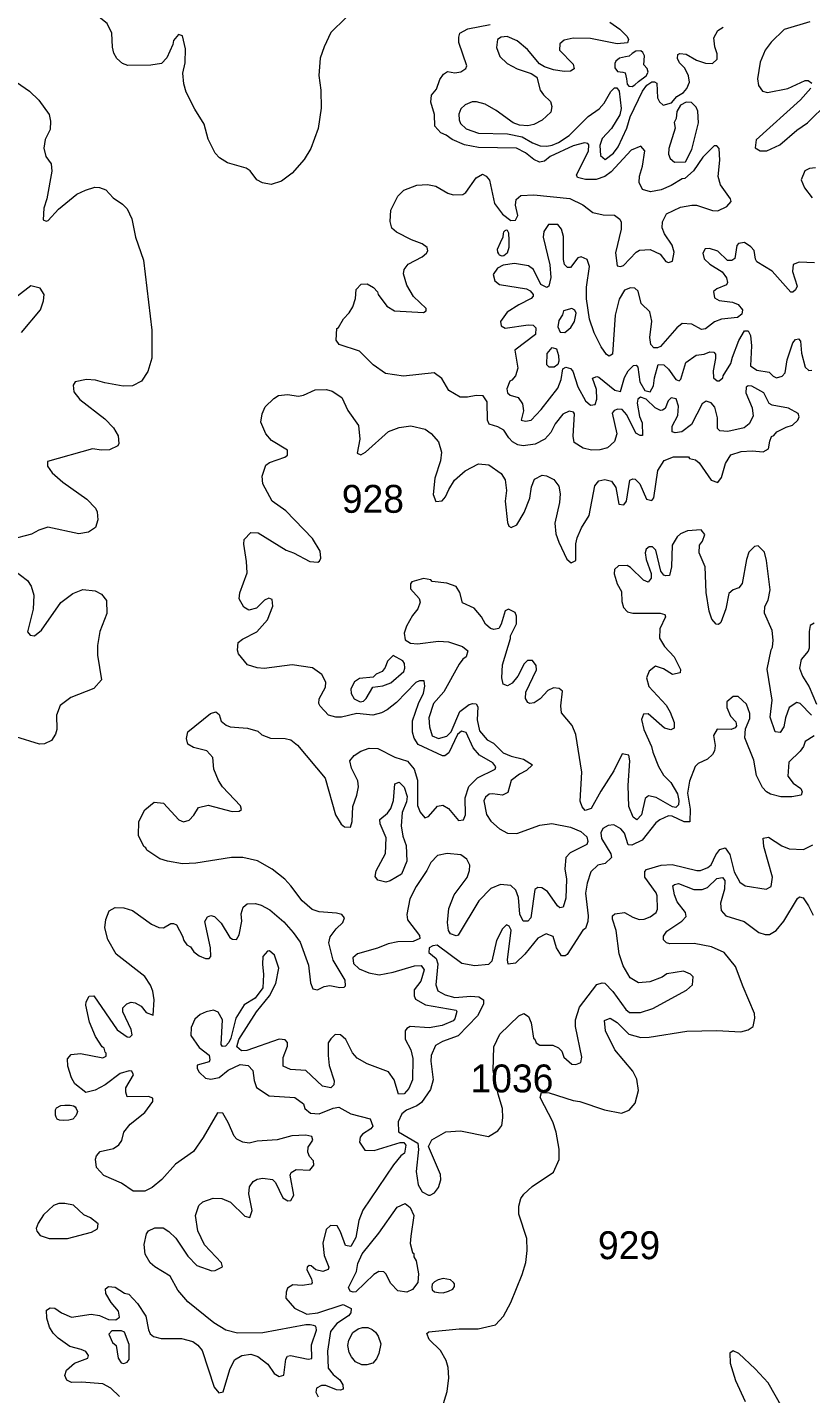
# Model space of a CAD drawing. Header units: kilometres. Extents: x 178.1 to 232.4, y 8228.7 to 8284.8.
# Drawn here: x 209.31 to 213.81, y 8243.63 to 8251.47 of the extents above; entities that cross this region are included whole.
import ezdxf

# ---------------------------------------------------------------- set-up
doc = ezdxf.new("R2010")
doc.units = ezdxf.units.KM
for name, color, linetype in [('1', 7, 'Continuous'), ('2', 7, 'Continuous'), ('21', 7, 'Continuous')]:
    doc.layers.add(name, color=color, linetype=linetype)
doc.styles.add('dgn002', font='dgn002.shx')

msp = doc.modelspace()

# ---------------------------------------------------------------- linework, layer by layer
at = {"layer": '1', "color": 5, "linetype": 'Continuous', "lineweight": 13, "flags": 128}
for points in [[(212.7286, 8251.209), (212.7412, 8251.2066), (212.7484, 8251.1712), (212.7523, 8251.14), (212.7612, 8251.1298), (212.7809, 8251.1273), (212.7971, 8251.1369), (212.8175, 8251.157), (212.862, 8251.188), (212.8728, 8251.2096), (212.8665, 8251.2307), (212.8491, 8251.2524), (212.8518, 8251.3034), (212.8434, 8251.3232), (212.8308, 8251.3322), (212.8019, 8251.3298), (212.7821, 8251.3178), (212.7641, 8251.3016), (212.7436, 8251.2974), (212.7088, 8251.2902), (212.6882, 8251.2738), (212.6811, 8251.2601), (212.6823, 8251.2343), (212.6974, 8251.2138), (212.7286, 8251.209)], [(212.4299, 8249.7456), (212.451, 8249.7795), (212.4599, 8249.8262), (212.4514, 8249.8438), (212.4352, 8249.8534), (212.3867, 8249.8395), (212.3815, 8249.8178), (212.3605, 8249.7851), (212.3538, 8249.7478), (212.367, 8249.7186), (212.3949, 8249.7151), (212.4299, 8249.7456)], [(212.3225, 8249.6293), (212.3471, 8249.6228), (212.3583, 8249.5849), (212.3603, 8249.5514), (212.3546, 8249.5315), (212.3335, 8249.5174), (212.3055, 8249.5162), (212.2919, 8249.5298), (212.2926, 8249.5948), (212.3225, 8249.6293)], [(213.8258, 8247.402), (213.7747, 8247.3697), (213.7656, 8247.3413), (213.7453, 8247.3132), (213.6806, 8247.2505), (213.6756, 8247.1696), (213.7056, 8247.1301), (213.7495, 8247.0998), (213.7572, 8247.0806), (213.7516, 8247.0615), (213.6974, 8247.0517), (213.6346, 8247.0522), (213.5756, 8247.0678), (213.5524, 8247.081), (213.5287, 8247.1061), (213.4947, 8247.1736), (213.4798, 8247.2624), (213.4284, 8247.3893), (213.4317, 8247.4416), (213.4562, 8247.5018), (213.4578, 8247.5299), (213.4377, 8247.5837), (213.3908, 8247.627), (213.3621, 8247.6279), (213.3248, 8247.5959), (213.3246, 8247.5643), (213.3466, 8247.5139), (213.3766, 8247.4817), (213.3801, 8247.4586), (213.373, 8247.4481), (213.3502, 8247.4384), (213.2695, 8247.4406), (213.2489, 8247.4041), (213.2586, 8247.3463), (213.2547, 8247.3155), (213.2424, 8247.2944), (213.2135, 8247.2686), (213.1602, 8247.2424), (213.1424, 8247.2249), (213.1099, 8247.1418), (213.0992, 8247.0723), (213.1138, 8246.9817), (213.112, 8246.9077), (213.0806, 8246.9075), (213.0102, 8246.9412), (212.9903, 8246.9429), (212.9395, 8246.9198), (212.9164, 8246.9018), (212.8386, 8246.803), (212.7787, 8246.7736), (212.7583, 8246.7762), (212.7368, 8246.8426)], [(212.6129, 8246.8707), (212.6023, 8246.8459), (212.6057, 8246.8124)], [(212.7368, 8246.8426), (212.7171, 8246.8682), (212.6753, 8246.8901), (212.6426, 8246.8866), (212.6129, 8246.8707)], [(212.6057, 8246.8124), (212.6592, 8246.7248), (212.6625, 8246.7044), (212.6256, 8246.6687), (212.5834, 8246.6593), (212.5438, 8246.6206), (212.5231, 8246.557), (212.5133, 8246.4986), (212.5294, 8246.3694), (212.5261, 8246.3357), (212.5128, 8246.2963), (212.4982, 8246.2857), (212.4087, 8246.1476), (212.3957, 8246.1397), (212.3764, 8246.1398), (212.3476, 8246.1862), (212.3283, 8246.2499), (212.2869, 8246.2661), (212.239, 8246.2405), (212.1641, 8246.1496), (212.1111, 8246.0981), (212.069, 8246.0924), (212.0652, 8246.1165), (212.0867, 8246.2869), (212.0755, 8246.3101), (212.0595, 8246.317), (212.0365, 8246.294), (212.0016, 8246.2277), (211.9748, 8246.1093), (211.956, 8246.0905), (211.8778, 8246.0822), (211.8042, 8246.0947), (211.6614, 8246.2), (211.6366, 8246.1973), (211.6163, 8246.1854), (211.6141, 8246.1583), (211.6553, 8246.1232), (211.665, 8246.094), (211.6541, 8245.9736), (211.6659, 8245.9384), (211.7076, 8245.9165), (211.7626, 8245.8998), (211.8556, 8245.9076), (211.9001, 8245.9044), (211.9283, 8245.8874), (211.9285, 8245.8617), (211.8937, 8245.7952), (211.7817, 8245.68), (211.6922, 8245.648), (211.6513, 8245.625), (211.6275, 8245.567), (211.6261, 8245.535), (211.6391, 8245.4287), (211.6234, 8245.3715), (211.5709, 8245.2985), (211.5458, 8245.2779), (211.486, 8245.2541), (211.4581, 8245.2326), (211.4383, 8245.186), (211.4392, 8245.1289), (211.55, 8245.0652), (211.5539, 8245.0285), (211.5405, 8244.9019), (211.5517, 8244.8254), (211.5761, 8244.7858), (211.6112, 8244.7662), (211.6223, 8244.7662), (211.6455, 8244.7803), (211.6692, 8244.81), (211.6818, 8244.8549), (211.6805, 8244.8843), (211.6116, 8245.0461), (211.631, 8245.0836), (211.7123, 8245.1291), (211.796, 8245.1362), (211.9569, 8245.102), (212.0091, 8245.1356), (212.0321, 8245.1668), (212.039, 8245.2099), (212.0375, 8245.2627), (212.0117, 8245.3451), (211.9831, 8245.4805), (211.9865, 8245.618), (212.0207, 8245.6896), (212.1297, 8245.7956), (212.1592, 8245.8085), (212.1868, 8245.7912), (212.2021, 8245.7555), (212.2145, 8245.6679), (212.223, 8245.6606), (212.2293, 8245.6394), (212.2521, 8245.6266), (212.3255, 8245.6264), (212.3584, 8245.6121), (212.3778, 8245.593)], [(212.4559, 8245.7335), (212.4556, 8245.772), (212.4788, 8245.8444), (212.5791, 8245.9749), (212.6095, 8245.9847), (212.6238, 8245.9818), (212.67, 8245.9354), (212.744, 8245.8318), (212.7652, 8245.8141), (212.8282, 8245.8141), (212.8999, 8245.8371), (213.0926, 8245.9431), (213.1268, 8245.9722), (213.1314, 8246.0183), (213.1168, 8246.0344), (213.0754, 8246.0523), (212.9798, 8246.0352), (212.9535, 8246.0161), (212.8827, 8245.9899), (212.8179, 8245.9853), (212.7705, 8246.0128), (212.7292, 8246.0819), (212.7074, 8246.1513), (212.6895, 8246.2847), (212.6684, 8246.3505), (212.6681, 8246.3683), (212.6811, 8246.3804), (212.7379, 8246.3882), (212.7848, 8246.3604), (212.8206, 8246.3474), (212.8498, 8246.3504), (212.8843, 8246.3634), (212.9182, 8246.3875), (212.9261, 8246.4065), (212.9255, 8246.4828), (212.9195, 8246.5001), (212.854, 8246.5917), (212.8549, 8246.6238), (212.8628, 8246.6354), (212.9477, 8246.6601), (213.0101, 8246.6632), (213.1517, 8246.629), (213.1738, 8246.6289), (213.2166, 8246.647), (213.2355, 8246.6619), (213.2608, 8246.7181), (213.284, 8246.7489), (213.3161, 8246.7598), (213.3411, 8246.7202), (213.3676, 8246.6213), (213.3999, 8246.5619), (213.4307, 8246.541), (213.5516, 8246.5219), (213.5797, 8246.5373), (213.5879, 8246.5917), (213.5376, 8246.7673), (213.5341, 8246.8144), (213.5648, 8246.8209), (213.6407, 8246.7713), (213.6827, 8246.7525), (213.7659, 8246.7489), (213.8177, 8246.7764)], [(212.4865, 8245.5279), (212.4916, 8245.5573), (212.4559, 8245.7335)], [(212.3778, 8245.593), (212.3891, 8245.5583), (212.4341, 8245.518), (212.4571, 8245.5162), (212.4865, 8245.5279)], [(211.5106, 8244.5314), (211.5075, 8244.4884), (211.5202, 8244.4379), (211.5269, 8244.431), (211.5273, 8244.4123), (211.5419, 8244.3894), (211.555, 8244.3152), (211.5501, 8244.2643), (211.5204, 8244.2257), (211.4875, 8244.2093), (211.4352, 8244.2175), (211.3948, 8244.2598), (211.3676, 8244.3142), (211.3551, 8244.3257), (211.3258, 8244.3274), (211.2984, 8244.3108), (211.1951, 8244.2113), (211.1789, 8244.2092), (211.1619, 8244.216), (211.1525, 8244.2362), (211.1981, 8244.3281), (211.2065, 8244.3743), (211.2303, 8244.4299), (211.3275, 8244.548), (211.432, 8244.6978), (211.4773, 8244.7177), (211.5059, 8244.6955), (211.5269, 8244.65), (211.5106, 8244.5314)], [(211.6457, 8244.212), (211.6687, 8244.2069), (211.6956, 8244.2056), (211.7262, 8244.2146), (211.7518, 8244.2273), (211.7607, 8244.2414), (211.7607, 8244.2567), (211.7556, 8244.2657), (211.7377, 8244.2797), (211.6956, 8244.2887), (211.6674, 8244.2797), (211.6457, 8244.2682), (211.6329, 8244.2554), (211.6317, 8244.2376), (211.6329, 8244.2235), (211.6457, 8244.212)], [(211.3378, 8243.913), (211.3276, 8243.8581), (211.3135, 8243.8262), (211.2918, 8243.8019), (211.2573, 8243.7917), (211.2292, 8243.793), (211.1935, 8243.8096), (211.1692, 8243.8377), (211.1564, 8243.8632), (211.1487, 8243.9028), (211.1551, 8243.9348), (211.1781, 8243.9782), (211.2075, 8243.9999), (211.2331, 8244.0076), (211.2637, 8244.0063), (211.288, 8243.9961), (211.3072, 8243.9795), (211.3225, 8243.9565), (211.3378, 8243.913)]]:
    msp.add_lwpolyline(points, dxfattribs=at)
at = {"layer": '2', "color": 3, "linetype": 'Continuous', "lineweight": 0, "flags": 128}
for points in [[(209.7974, 8251.3527), (209.7939, 8251.4343), (209.7673, 8251.4889), (209.6631, 8251.571), (209.6322, 8251.6347)], [(211.1375, 8251.5211), (211.0519, 8251.437), (211.0121, 8251.3559), (210.9892, 8251.2907), (210.9824, 8251.1899), (210.9938, 8251.1057), (210.9953, 8251.0039), (210.9786, 8250.8864), (210.9372, 8250.772), (210.8988, 8250.708), (210.8282, 8250.6308), (210.7677, 8250.5838), (210.7081, 8250.566), (210.6595, 8250.5753), (210.6265, 8250.5913), (210.5889, 8250.6429), (210.5647, 8250.6592), (210.4585, 8250.6903), (210.4126, 8250.7187), (210.3869, 8250.7447), (210.347, 8250.8249), (210.3242, 8250.9109), (210.2697, 8250.9972), (210.2204, 8251.0959), (210.2063, 8251.1421), (210.2022, 8251.2049), (210.2155, 8251.2626), (210.2169, 8251.3427), (210.1995, 8251.4174), (210.1773, 8251.4261), (210.148, 8251.3913), (210.1446, 8251.368), (210.1095, 8251.2929), (210.078, 8251.2588), (210.018, 8251.249), (209.8849, 8251.2476), (209.8544, 8251.2592), (209.8232, 8251.2874), (209.8058, 8251.3192), (209.7974, 8251.3527)], [(212.4977, 8250.4492), (212.5556, 8250.4041), (212.615, 8250.3913), (212.6808, 8250.3895), (212.7103, 8250.3664), (212.7189, 8250.3487), (212.7187, 8250.3085), (212.6859, 8250.173), (212.6959, 8250.0993), (212.7149, 8250.0952), (212.7308, 8250.1007), (212.805, 8250.1777), (212.8227, 8250.1887), (212.8847, 8250.1917), (212.9416, 8250.1662), (212.9744, 8250.1239), (212.9895, 8250.1184), (213.0127, 8250.1261), (213.0229, 8250.1768), (213.0103, 8250.2162), (212.9675, 8250.2828), (212.9541, 8250.317), (212.9549, 8250.3506), (212.9786, 8250.397), (213.058, 8250.4357), (213.1245, 8250.4473), (213.1511, 8250.4457), (213.2433, 8250.4168), (213.2731, 8250.4148), (213.3252, 8250.4384), (213.349, 8250.4678), (213.346, 8250.4832), (213.2893, 8250.5641), (213.2751, 8250.6108), (213.285, 8250.7047), (213.2817, 8250.7709), (213.2679, 8250.7878), (213.2521, 8250.7878), (213.1866, 8250.7218), (213.133, 8250.6444), (213.083, 8250.6002), (213.0686, 8250.5986), (213.0052, 8250.5593), (212.9483, 8250.5338), (212.8861, 8250.5232), (212.8398, 8250.5373), (212.8212, 8250.5765), (212.8228, 8250.6129), (212.8405, 8250.6713), (212.8533, 8250.7587), (212.8311, 8250.7843), (212.7763, 8250.7627), (212.6601, 8250.6371), (212.6234, 8250.6104), (212.5754, 8250.5941), (212.514, 8250.5932), (212.467, 8250.606), (212.4608, 8250.6213), (212.5311, 8250.7558), (212.5328, 8250.793), (212.526, 8250.8011), (212.5073, 8250.8043), (212.4417, 8250.7877), (212.3113, 8250.7258), (212.2773, 8250.6982), (212.2489, 8250.6926), (212.2158, 8250.7088), (212.1691, 8250.7469), (212.118, 8250.773), (211.8985, 8250.7782), (211.8182, 8250.7926), (211.7472, 8250.8231), (211.7142, 8250.8476), (211.6833, 8250.8609), (211.6485, 8250.9005), (211.6469, 8250.9664), (211.6251, 8251.0374), (211.6291, 8251.0787), (211.6582, 8251.1118), (211.6763, 8251.1671), (211.6979, 8251.1988), (211.721, 8251.2144), (211.7636, 8251.2063), (211.7976, 8251.2114), (211.8257, 8251.2315), (211.8314, 8251.2467), (211.7855, 8251.3797), (211.7854, 8251.4105), (211.7927, 8251.4334), (211.8375, 8251.4578), (211.9664, 8251.4831)], [(212.653, 8251.4958), (212.7106, 8251.4563), (212.752, 8251.4146), (212.76, 8251.3976), (212.7548, 8251.3779), (212.6958, 8251.3725), (212.5411, 8251.4036), (212.443, 8251.4053), (212.3916, 8251.3931), (212.3653, 8251.3723), (212.3649, 8251.3368), (212.4427, 8251.255), (212.4486, 8251.2298), (212.4277, 8251.2159), (212.3911, 8251.2144), (212.3298, 8251.2228), (212.2771, 8251.2411), (212.2493, 8251.2577), (212.1799, 8251.3401), (212.1209, 8251.3895), (212.0637, 8251.4151), (212.0295, 8251.4112), (212.0074, 8251.3975), (212.0015, 8251.3522), (212.021, 8251.3006), (212.0644, 8251.2591), (212.121, 8251.2286), (212.202, 8251.2012), (212.2343, 8251.1802), (212.2532, 8251.1074), (212.2725, 8251.0796), (212.3124, 8251.0409), (212.3203, 8251.0135), (212.3137, 8250.9808), (212.265, 8250.935), (212.2173, 8250.9092), (212.1822, 8250.9017), (212.1343, 8250.9048), (212.0981, 8250.9192), (212.0012, 8250.9905), (211.9366, 8251.0261), (211.8882, 8251.0395), (211.8623, 8251.0399), (211.8229, 8251.0224), (211.7968, 8250.9999), (211.7858, 8250.9689), (211.7871, 8250.9359), (211.796, 8250.9147), (211.8273, 8250.8845), (211.8985, 8250.859)], [(213.8011, 8251.4991), (213.6543, 8251.4547), (213.5787, 8251.3827), (213.5456, 8251.3368), (213.5158, 8251.267), (213.5008, 8251.1707), (213.5072, 8251.1327), (213.5297, 8251.0998), (213.5574, 8251.0927), (213.6755, 8251.1152), (213.775, 8251.1615), (213.7924, 8251.1613), (213.8129, 8251.1464)], [(212.3228, 8250.7904), (212.3577, 8250.8058), (212.4197, 8250.8462), (212.5296, 8250.9559), (212.5915, 8250.9998), (212.6212, 8251.0328), (212.6593, 8251.0985), (212.6807, 8251.1199), (212.6934, 8251.1203), (212.7067, 8251.1007), (212.7188, 8251.0011), (212.7107, 8250.9649), (212.662, 8250.8866), (212.609, 8250.8298), (212.5956, 8250.7897), (212.5988, 8250.7311), (212.6272, 8250.7081), (212.675, 8250.7443), (212.7011, 8250.7808), (212.7498, 8250.8879), (212.77, 8250.9543), (212.84, 8251.1012), (212.8659, 8251.1358), (212.8934, 8251.1549), (212.9097, 8251.1549), (212.922, 8251.1459), (212.9261, 8251.0625), (212.9382, 8251.0396), (212.9585, 8251.0203), (213.0077, 8251.0331), (213.0387, 8251.0699), (213.076, 8251.0929), (213.0949, 8251.1161), (213.1106, 8251.1515), (213.1055, 8251.188), (213.0837, 8251.2327), (213.0524, 8251.2636), (213.0418, 8251.2878), (213.0426, 8251.3106), (213.0554, 8251.3164), (213.0913, 8251.3129), (213.1514, 8251.2795), (213.2022, 8251.2607), (213.2433, 8251.2588), (213.2688, 8251.2841), (213.2687, 8251.3157), (213.2558, 8251.3551), (213.2505, 8251.4068), (213.273, 8251.4489), (213.3036, 8251.4689)], [(209.1531, 8251.2179), (209.321, 8251.1012), (209.3754, 8251.0485), (209.4334, 8250.9669), (209.4418, 8250.9286), (209.4404, 8250.8813), (209.4112, 8250.8233), (209.4039, 8250.7738), (209.4156, 8250.7257), (209.4448, 8250.6842), (209.4498, 8250.6409), (209.4201, 8250.4828), (209.4036, 8250.4294), (209.3995, 8250.3631), (209.4169, 8250.3554), (209.4289, 8250.359), (209.4866, 8250.4231), (209.5924, 8250.5101), (209.6416, 8250.5336), (209.6961, 8250.5492), (209.7231, 8250.5476), (209.7587, 8250.5347), (209.8009, 8250.4896), (209.8542, 8250.4526), (209.8814, 8250.4254), (209.9088, 8250.369), (209.9287, 8250.2638), (209.9749, 8250.1313), (210.0243, 8249.7297), (210.0237, 8249.5691), (209.9996, 8249.4928), (209.9642, 8249.4362), (209.9115, 8249.4106), (209.8588, 8249.4072), (209.7529, 8249.4269), (209.6994, 8249.4434), (209.6481, 8249.4466), (209.5839, 8249.4335), (209.572, 8249.4141), (209.5752, 8249.3759), (209.6107, 8249.3321), (209.7528, 8249.221), (209.8036, 8249.1684), (209.8299, 8249.1222), (209.8335, 8249.0789), (209.8276, 8249.0655), (209.7796, 8249.0425), (209.7337, 8249.0401), (209.6819, 8249.048), (209.4238, 8248.9749), (209.4239, 8248.9481), (209.452, 8248.9112), (209.5115, 8248.8569), (209.6501, 8248.7606), (209.6996, 8248.7081), (209.7097, 8248.6878), (209.7133, 8248.6404), (209.6994, 8248.597), (209.6602, 8248.5712), (209.6041, 8248.561), (209.4259, 8248.5988), (209.3748, 8248.5826), (209.3321, 8248.5585), (209.2163, 8248.5284)], [(213.8078, 8251.1182), (213.7481, 8251.0504), (213.4924, 8250.8218), (213.4867, 8250.7748), (213.5162, 8250.7585), (213.5536, 8250.7583), (213.6295, 8250.792), (213.7274, 8250.8764), (213.7877, 8250.9188), (213.904, 8251.0334)], [(213.0228, 8250.9205), (213.0275, 8250.889), (212.992, 8250.7726), (212.9893, 8250.7387), (213.0004, 8250.7141), (213.0239, 8250.6929), (213.0884, 8250.696), (213.1234, 8250.7661), (213.1628, 8250.9197), (213.1586, 8250.986), (213.148, 8251.0089), (213.1219, 8251.0363), (213.092, 8251.0368), (213.058, 8251.0213), (213.037, 8250.9845), (213.033, 8250.9444), (213.0228, 8250.9205)], [(211.8985, 8250.859), (212.0658, 8250.8557), (212.1493, 8250.839), (212.2095, 8250.804), (212.2528, 8250.7878)], [(212.2528, 8250.7878), (212.2909, 8250.7848), (212.3228, 8250.7904)], [(212.8272, 8249.1244), (212.8014, 8249.139), (212.7498, 8249.2427), (212.7245, 8249.2741), (212.6985, 8249.2752), (212.6781, 8249.2688), (212.6665, 8249.2527), (212.6924, 8249.1353), (212.6795, 8249.0903), (212.6391, 8249.0549), (212.5957, 8249.0431), (212.5478, 8249.0417), (212.499, 8249.0514), (212.4488, 8249.0852), (212.4424, 8249.1214), (212.4504, 8249.2501), (212.4448, 8249.259), (212.4187, 8249.2638), (212.3829, 8249.2468), (212.3397, 8249.1916), (212.3147, 8249.1417), (212.28, 8249.1038), (212.224, 8249.0744), (212.1546, 8249.0654), (212.1257, 8249.0717), (212.0951, 8249.0894), (212.0724, 8249.1121), (212.0444, 8249.1558), (212.0102, 8249.1748), (211.961, 8249.1897), (211.9498, 8249.213), (211.9483, 8249.3181), (211.9253, 8249.3524), (211.886, 8249.3544), (211.836, 8249.3446), (211.7939, 8249.3454), (211.7283, 8249.3828), (211.6881, 8249.4512), (211.6438, 8249.4842), (211.4686, 8249.4664), (211.3657, 8249.4806), (211.2939, 8249.5299), (211.2156, 8249.6086), (211.0995, 8249.6476), (211.0811, 8249.6717), (211.0863, 8249.7394), (211.0956, 8249.7448), (211.1248, 8249.7942), (211.1563, 8249.8279), (211.1775, 8249.8634), (211.1926, 8249.9119), (211.1963, 8249.9628), (211.2252, 8249.9938), (211.2593, 8249.9948), (211.2967, 8249.9733), (211.3191, 8249.9492), (211.3236, 8249.9336), (211.3721, 8249.8669), (211.4162, 8249.8394), (211.5824, 8249.83), (211.5977, 8249.8407), (211.5978, 8249.8541), (211.5257, 8249.9229), (211.4871, 8249.9877), (211.4681, 8250.0524), (211.4715, 8250.0768), (211.4956, 8250.1078), (211.5754, 8250.1498), (211.6007, 8250.1703), (211.6076, 8250.1852), (211.6043, 8250.2041), (211.5758, 8250.2254), (211.5147, 8250.248), (211.4273, 8250.2918), (211.4023, 8250.3146), (211.3923, 8250.3538), (211.3959, 8250.417), (211.436, 8250.4986), (211.4706, 8250.5333), (211.5444, 8250.5608), (211.6055, 8250.5658), (211.6534, 8250.5564), (211.7221, 8250.5147), (211.7544, 8250.505), (211.8097, 8250.5084), (211.8267, 8250.52), (211.8851, 8250.604), (211.9222, 8250.6251), (211.9432, 8250.6133), (211.9624, 8250.5901), (211.9905, 8250.456), (212.0363, 8250.3944), (212.0856, 8250.3591), (212.1111, 8250.3603), (212.1244, 8250.3881)], [(213.8337, 8250.6611), (213.7987, 8250.6562), (213.7719, 8250.6439), (213.751, 8250.5923), (213.7703, 8250.5468), (213.8147, 8250.4889)], [(212.1244, 8250.3881), (212.1115, 8250.4473), (212.1153, 8250.4788), (212.1416, 8250.5014), (212.2171, 8250.5065)], [(212.2171, 8250.5065), (212.4226, 8250.4849), (212.4977, 8250.4492)], [(212.3764, 8250.3089), (212.3542, 8250.3354), (212.3005, 8250.3364), (212.2747, 8250.2958), (212.2697, 8250.2631), (212.3091, 8250.1037), (212.3139, 8250.0325), (212.3035, 8249.9813), (212.2919, 8249.9741), (212.2578, 8249.992), (212.2148, 8250.0766), (212.1868, 8250.0982), (212.1066, 8250.1114), (212.0407, 8250.1016), (212.0078, 8250.0851), (211.9833, 8250.049), (211.9935, 8250.0128), (212.0191, 8249.9918), (212.1745, 8249.9669), (212.1962, 8249.9542), (212.2121, 8249.9343), (212.2128, 8249.9245), (212.2019, 8249.9109), (212.1307, 8249.8752), (212.0643, 8249.8321), (212.0259, 8249.7793), (212.029, 8249.7534), (212.0529, 8249.7412), (212.1842, 8249.7592), (212.2133, 8249.7574), (212.2284, 8249.743), (212.2264, 8249.7051), (212.1071, 8249.6139), (212.1244, 8249.5118), (212.111, 8249.4681), (212.0913, 8249.442), (212.0795, 8249.4366), (212.0608, 8249.392), (212.0654, 8249.3696), (212.0811, 8249.3558), (212.1277, 8249.3424), (212.1518, 8249.3064), (212.1575, 8249.267), (212.1449, 8249.2127), (212.1682, 8249.2064), (212.2005, 8249.2138), (212.2596, 8249.2738), (212.3548, 8249.3973), (212.373, 8249.446), (212.3827, 8249.5077), (212.3997, 8249.5172), (212.4267, 8249.5093), (212.4406, 8249.4943), (212.4691, 8249.4033), (212.5137, 8249.3244), (212.5427, 8249.2986), (212.5687, 8249.3036), (212.5789, 8249.3327), (212.5771, 8249.388), (212.5537, 8249.4538), (212.5784, 8249.4626), (212.5905, 8249.4596), (212.6827, 8249.3858), (212.7149, 8249.3776), (212.7375, 8249.4574), (212.758, 8249.4953), (212.7882, 8249.5275), (212.8038, 8249.5287), (212.8141, 8249.517), (212.8259, 8249.4335), (212.8533, 8249.3836), (212.8841, 8249.3759), (212.9046, 8249.4105), (212.9098, 8249.4558), (212.9312, 8249.5333), (212.9631, 8249.5311), (212.9891, 8249.5052), (213.0312, 8249.4457), (213.0508, 8249.4385), (213.0613, 8249.4481), (213.0899, 8249.5438), (213.1492, 8249.5862), (213.1955, 8249.5914), (213.227, 8249.6042), (213.2511, 8249.6029), (213.2601, 8249.5925), (213.2604, 8249.5662), (213.2456, 8249.4953), (213.2484, 8249.4555), (213.2684, 8249.4394), (213.2812, 8249.4385), (213.3013, 8249.4552), (213.3034, 8249.4677), (213.3487, 8249.5382), (213.3566, 8249.5741)], [(212.0088, 8250.1942), (212.0251, 8250.2321), (212.0414, 8250.2647), (212.0432, 8250.2827), (212.045, 8250.2936), (212.0522, 8250.3008), (212.0594, 8250.3044), (212.0631, 8250.3026), (212.0703, 8250.2882), (212.0739, 8250.2448), (212.0739, 8250.2032), (212.0631, 8250.1707), (212.045, 8250.1562), (212.0341, 8250.1544), (212.0197, 8250.1598), (212.016, 8250.167), (212.0106, 8250.1761), (212.0088, 8250.1942)], [(212.3864, 8250.1353), (212.3862, 8250.2669), (212.3764, 8250.3089)], [(213.8275, 8250.1148), (213.7408, 8250.1197), (213.7049, 8250.1059), (213.7018, 8250.0655), (213.7291, 8249.981), (213.7193, 8249.9601), (213.7031, 8249.9473), (213.6922, 8249.948), (213.5845, 8250.0686), (213.4969, 8250.1206), (213.4885, 8250.1362), (213.482, 8250.1859), (213.4633, 8250.208), (213.4264, 8250.2315), (213.3914, 8250.227), (213.3827, 8250.2158), (213.3708, 8250.1406), (213.3535, 8250.1283), (213.3285, 8250.1299), (213.2727, 8250.1826), (213.2247, 8250.1983), (213.2002, 8250.1954), (213.1865, 8250.1709), (213.1947, 8250.1382), (213.227, 8250.1087), (213.2973, 8250.0647), (213.3221, 8250.0305), (213.329, 8250.003), (213.3225, 8249.9894), (213.2668, 8249.9657), (213.2475, 8249.9511), (213.2531, 8249.9156), (213.2806, 8249.8998), (213.3572, 8249.8896), (213.3903, 8249.8762), (213.415, 8249.8465), (213.4119, 8249.8215), (213.3866, 8249.8021), (213.2942, 8249.7922), (213.2531, 8249.7776), (213.2015, 8249.7376), (213.1793, 8249.7335), (213.1236, 8249.764), (213.0683, 8249.7676), (213.0374, 8249.7421), (212.9447, 8249.6363), (212.9273, 8249.628), (212.9063, 8249.6281), (212.8883, 8249.6481), (212.8836, 8249.6882), (212.8948, 8249.7804), (212.8822, 8249.8354), (212.8323, 8249.8818), (212.8157, 8249.9534), (212.7965, 8249.9712), (212.7716, 8249.9732), (212.7375, 8249.9585), (212.7061, 8249.908), (212.683, 8249.8157), (212.6677, 8249.5911), (212.6498, 8249.58), (212.6334, 8249.5889), (212.6026, 8249.6331), (212.5639, 8249.7138), (212.5363, 8249.7922), (212.5197, 8249.9101), (212.5197, 8249.976), (212.5359, 8250.0945), (212.5238, 8250.1349), (212.489, 8250.15), (212.4701, 8250.1439)], [(212.4701, 8250.1439), (212.4268, 8250.0896), (212.4096, 8250.0899), (212.3933, 8250.1064), (212.3864, 8250.1353)], [(209.2743, 8249.7154), (209.3849, 8249.8453), (209.4021, 8249.8976), (209.4055, 8249.9343), (209.3821, 8249.9713), (209.3287, 8249.9829), (209.1931, 8249.8795)], [(213.3566, 8249.5741), (213.3939, 8249.6704), (213.4264, 8249.7248), (213.4469, 8249.7248), (213.4611, 8249.6992)], [(213.4611, 8249.6992), (213.4662, 8249.6386), (213.461, 8249.5252)], [(213.461, 8249.5252), (213.4971, 8249.4991), (213.5687, 8249.4879), (213.5908, 8249.4652), (213.6104, 8249.4568), (213.6432, 8249.4647), (213.6588, 8249.4854), (213.672, 8249.5583), (213.7043, 8249.656), (213.7199, 8249.6765), (213.7354, 8249.6799), (213.7477, 8249.6657), (213.7544, 8249.5967), (213.7755, 8249.5164), (213.7959, 8249.4982), (213.8126, 8249.4994)], [(211.2008, 8247.5306), (211.1123, 8247.5093), (211.0794, 8247.5093), (211.038, 8247.52), (210.99, 8247.5714), (210.9824, 8247.5881), (210.9839, 8247.6139), (211.0214, 8247.6815), (211.0233, 8247.7099), (210.999, 8247.7538), (210.9452, 8247.7918), (210.83, 8247.8086), (210.6678, 8247.7877), (210.6286, 8247.7913), (210.5726, 8247.8091), (210.5208, 8247.8717), (210.5149, 8247.8934), (210.5187, 8247.9373), (210.5434, 8247.9572), (210.6256, 8247.9986), (210.6877, 8248.0673), (210.7187, 8248.1462), (210.7137, 8248.1838), (210.6949, 8248.1921), (210.6708, 8248.1804), (210.624, 8248.1342), (210.5797, 8248.1234), (210.552, 8248.1407), (210.5253, 8248.1877), (210.528, 8248.2213), (210.5706, 8248.3373), (210.5675, 8248.4024), (210.5511, 8248.5011), (210.5545, 8248.5274), (210.5914, 8248.569), (210.6348, 8248.5656), (210.7943, 8248.4671), (210.8371, 8248.4518), (210.9313, 8248.4014), (210.9757, 8248.3987), (210.9855, 8248.4033), (210.9938, 8248.4209), (210.9902, 8248.4611), (210.9461, 8248.5347), (210.7919, 8248.6922), (210.7147, 8248.7486), (210.66, 8248.8468), (210.6566, 8248.8912), (210.6784, 8248.9548), (210.6999, 8248.9694), (210.7864, 8249.0006), (210.8027, 8249.0126), (210.8024, 8249.04), (210.7096, 8249.0972), (210.6772, 8249.1352), (210.6498, 8249.2014), (210.6565, 8249.2489), (210.6733, 8249.2901), (210.7234, 8249.3375), (210.7516, 8249.3545), (210.8029, 8249.361), (210.8654, 8249.3514), (210.8941, 8249.357), (210.9603, 8249.387), (211.0268, 8249.3889), (211.0596, 8249.379), (211.1135, 8249.3424), (211.1491, 8249.2683), (211.2093, 8249.1832), (211.2177, 8249.1035), (211.2029, 8249.0233), (211.2236, 8249.014), (211.2506, 8249.0286), (211.3813, 8249.1488), (211.4442, 8249.1714), (211.5101, 8249.1798), (211.5927, 8249.1619), (211.6264, 8249.1366), (211.6698, 8249.0883), (211.6866, 8249.0299), (211.6802, 8248.9791), (211.6475, 8248.8803), (211.6378, 8248.7862), (211.6549, 8248.7457), (211.6901, 8248.7509), (211.7104, 8248.7739), (211.7279, 8248.8157), (211.762, 8248.8681), (211.823, 8248.9219), (211.8985, 8248.9623), (211.9578, 8248.956), (212.0297, 8248.9076), (212.0524, 8248.8699), (212.0589, 8248.809), (212.0523, 8248.7476)], [(212.1935, 8248.7652), (212.2037, 8248.831), (212.2207, 8248.874), (212.2648, 8248.8969), (212.2889, 8248.893), (212.3314, 8248.8733), (212.3598, 8248.8348), (212.3682, 8248.7909), (212.3648, 8248.7415), (212.338, 8248.6211), (212.3436, 8248.5611), (212.3599, 8248.5123), (212.4065, 8248.4153), (212.4301, 8248.3938), (212.4588, 8248.4087), (212.4572, 8248.5043), (212.4649, 8248.5383), (212.491, 8248.5959), (212.5344, 8248.6665), (212.5673, 8248.8363), (212.5891, 8248.8653), (212.6241, 8248.872), (212.6634, 8248.8631), (212.6874, 8248.8259), (212.7056, 8248.7313), (212.733, 8248.7273), (212.7482, 8248.7473), (212.7673, 8248.869), (212.7847, 8248.8768), (212.7986, 8248.8746), (212.8259, 8248.8469), (212.8628, 8248.76), (212.8936, 8248.7523), (212.9066, 8248.7675), (212.9292, 8248.9239), (212.9649, 8248.9814), (213.019, 8249.0021), (213.105, 8249.0035), (213.1113, 8248.9926), (213.1442, 8248.9852), (213.1662, 8248.9674), (213.2357, 8248.8691), (213.2724, 8248.8557), (213.295, 8248.8831), (213.3173, 8248.965), (213.3475, 8249.0132), (213.4077, 8249.0335), (213.4705, 8249.0368), (213.534, 8249.0319), (213.5648, 8249.0491), (213.5712, 8249.0929), (213.5818, 8249.1188), (213.5948, 8249.1245), (213.6112, 8249.1467), (213.6654, 8249.1731), (213.7027, 8249.1838), (213.7326, 8249.2128), (213.7392, 8249.2322), (213.7342, 8249.252), (213.6784, 8249.2813), (213.5853, 8249.3), (213.5672, 8249.3088), (213.5368, 8249.3706), (213.4675, 8249.4078), (213.4472, 8249.41), (213.435, 8249.4014), (213.4334, 8249.3699), (213.4706, 8249.2834), (213.476, 8249.2353), (213.4524, 8249.1914), (213.4246, 8249.1681), (213.3307, 8249.1473), (213.284, 8249.1519), (213.2715, 8249.1658), (213.2718, 8249.2266), (213.2556, 8249.2879), (213.2353, 8249.3131), (213.207, 8249.3215), (213.1835, 8249.3068), (213.1228, 8249.1888), (213.0655, 8249.1459), (213.0277, 8249.1407), (213.0119, 8249.146), (213.0103, 8249.1777), (213.0433, 8249.2405), (213.0479, 8249.2931), (213.0345, 8249.3361), (213.0055, 8249.3409), (212.9871, 8249.324), (212.9702, 8249.2801), (212.9561, 8249.2697), (212.9439, 8249.2689), (212.9124, 8249.2843), (212.862, 8249.3336), (212.8285, 8249.3445)], [(212.8285, 8249.3445), (212.8135, 8249.333), (212.8094, 8249.311), (212.8242, 8249.2333), (212.839, 8249.1972)], [(212.839, 8249.1972), (212.8398, 8249.1256), (212.8272, 8249.1244)], [(212.0523, 8248.7476), (212.0654, 8248.625), (212.0724, 8248.6042), (212.0869, 8248.5975), (212.1184, 8248.6129)], [(212.1184, 8248.6129), (212.1607, 8248.6829), (212.1935, 8248.7652)], [(213.1684, 8248.4961), (213.1846, 8248.5181), (213.1993, 8248.5572), (213.1775, 8248.5836), (213.0981, 8248.5777), (213.0593, 8248.5617), (213.0394, 8248.5439), (213.0103, 8248.4962), (213.0067, 8248.3721), (212.9963, 8248.3224), (212.9737, 8248.3193), (212.963, 8248.324), (212.9464, 8248.3469), (212.917, 8248.4667), (212.8974, 8248.4868), (212.8788, 8248.4864), (212.8621, 8248.4719), (212.8556, 8248.4524), (212.8613, 8248.4131), (212.8902, 8248.3326), (212.8913, 8248.3056), (212.8733, 8248.2834), (212.8455, 8248.2945), (212.7715, 8248.3683), (212.7518, 8248.3784), (212.7023, 8248.3777), (212.6795, 8248.3563), (212.6779, 8248.3307), (212.696, 8248.2747), (212.7206, 8248.2304), (212.7223, 8248.172), (212.7313, 8248.1381), (212.7536, 8248.1136), (212.7849, 8248.1052), (212.942, 8248.105), (212.9689, 8248.0981), (212.9728, 8248.0842), (212.9403, 8248.015), (212.9379, 8247.9627), (212.9665, 8247.9138), (213.0233, 8247.8558), (213.0593, 8247.7825), (213.0572, 8247.763), (213.0131, 8247.7529), (212.9617, 8247.7858), (212.9156, 8247.8006), (212.8796, 8247.7732), (212.8639, 8247.7347), (212.8774, 8247.6854), (212.9767, 8247.5773), (212.9999, 8247.5378), (213.0233, 8247.478), (213.0225, 8247.4459), (213.0034, 8247.4354), (212.9665, 8247.4464), (212.8729, 8247.5273), (212.846, 8247.5269), (212.8343, 8247.4951), (212.8489, 8247.4386), (212.893, 8247.3404), (212.8995, 8247.3082), (212.9323, 8247.2258), (212.9617, 8247.1764), (213.004, 8247.1333), (213.0413, 8247.0681), (213.0495, 8247.0302), (213.048, 8247.0051), (213.032, 8246.9912), (213.0137, 8246.9935), (212.919, 8247.0487), (212.8742, 8247.0581), (212.8552, 8247.042), (212.8346, 8246.9493), (212.8081, 8246.9189), (212.7877, 8246.9356), (212.7615, 8246.9954), (212.7585, 8247.1172), (212.7683, 8247.259), (212.7612, 8247.2917), (212.7244, 8247.2983), (212.6756, 8247.2008), (212.6012, 8247.0842), (212.5453, 8246.984), (212.5111, 8246.9732), (212.4933, 8246.9944), (212.4835, 8247.0277), (212.4932, 8247.1931), (212.4583, 8247.4101), (212.4365, 8247.4604), (212.3751, 8247.5337), (212.3716, 8247.5734), (212.3809, 8247.6571), (212.3629, 8247.6732), (212.3299, 8247.6769), (212.2968, 8247.661)], [(213.2009, 8248.3712), (213.1666, 8248.4525), (213.1684, 8248.4961)], [(213.8103, 8247.521), (213.7453, 8247.5881), (213.7265, 8247.5932), (213.6835, 8247.5646), (213.6624, 8247.5057), (213.6518, 8247.4543), (213.6313, 8247.4207), (213.6018, 8247.4251), (213.5732, 8247.5081), (213.5846, 8247.607), (213.5567, 8247.7834), (213.58, 8247.8959), (213.5878, 8247.911), (213.5911, 8247.9501), (213.5858, 8248.0061), (213.5417, 8248.1049), (213.5438, 8248.1444), (213.563, 8248.1806), (213.573, 8248.2399), (213.5529, 8248.4085), (213.5402, 8248.4556), (213.5049, 8248.4913), (213.4832, 8248.4877), (213.452, 8248.4554), (213.4382, 8248.4129), (213.4123, 8248.276), (213.3928, 8248.25), (213.3614, 8248.2387), (213.3364, 8248.2185), (213.3197, 8248.1305), (213.2907, 8248.0522), (213.2765, 8248.041), (213.2642, 8248.042)], [(209.2285, 8248.3538), (209.3087, 8248.2921), (209.3304, 8248.2599), (209.3462, 8248.2081), (209.3428, 8248.1291), (209.3103, 8247.9989), (209.324, 8247.9784), (209.3498, 8247.9756), (209.3894, 8248.0086), (209.5007, 8248.167), (209.5699, 8248.2193), (209.6279, 8248.2416), (209.6986, 8248.2337), (209.7353, 8248.2144), (209.7623, 8248.1774), (209.7643, 8248.1042), (209.7255, 8248.0007), (209.7117, 8247.9191), (209.7118, 8247.8649), (209.7341, 8247.7227), (209.6912, 8247.6738), (209.5592, 8247.6214), (209.497, 8247.5758), (209.477, 8247.5212), (209.4777, 8247.4376), (209.4712, 8247.4112), (209.448, 8247.3744), (209.4078, 8247.355), (209.3793, 8247.3547), (209.242, 8247.3956)], [(213.2642, 8248.042), (213.2383, 8248.0709), (213.2226, 8248.1167), (213.2069, 8248.2242), (213.2009, 8248.3712)], [(212.1711, 8247.6527), (212.2315, 8247.7795), (212.2293, 8247.8061), (212.2085, 8247.8348), (212.1804, 8247.8347), (212.1612, 8247.8153), (212.1242, 8247.7441), (212.0928, 8247.7047), (212.0656, 8247.6889), (212.0405, 8247.6982), (212.0326, 8247.734), (212.0361, 8247.8086), (212.0832, 8247.9605), (212.0823, 8247.9755), (212.1177, 8248.0436), (212.118, 8248.0875), (212.1092, 8248.1085), (212.0705, 8248.1279), (212.052, 8248.1189), (212.0295, 8248.0423), (212.0162, 8248.017), (211.9864, 8248.0115), (211.9685, 8248.0181), (211.9396, 8248.0432), (211.9168, 8248.0843), (211.8743, 8248.1346), (211.8071, 8248.1652), (211.7925, 8248.2238), (211.7701, 8248.2583), (211.7181, 8248.2779), (211.6335, 8248.2879), (211.6246, 8248.2976), (211.5839, 8248.304), (211.5154, 8248.2855), (211.5092, 8248.2745), (211.508, 8248.2447), (211.5583, 8248.1891), (211.5648, 8248.1683), (211.5509, 8248.1312), (211.5205, 8248.0926), (211.4859, 8248.0304), (211.4729, 8247.9908), (211.4788, 8247.9525), (211.5079, 8247.9342), (211.5488, 8247.929), (211.6694, 8247.9454), (211.7269, 8247.9417), (211.807, 8247.9141), (211.838, 8247.8888), (211.8284, 8247.8542), (211.8093, 8247.8408), (211.7875, 8247.8132), (211.6991, 8247.6537), (211.6407, 8247.5873), (211.6144, 8247.5043), (211.6179, 8247.4536), (211.633, 8247.4008), (211.6694, 8247.386), (211.7164, 8247.4007), (211.7413, 8247.4243), (211.7912, 8247.5412), (211.8456, 8247.5812), (211.8663, 8247.588), (211.8858, 8247.5846), (211.8958, 8247.5683), (211.891, 8247.4937), (211.9052, 8247.4301), (211.9496, 8247.3782), (211.9853, 8247.3589), (212.0411, 8247.3035), (212.0861, 8247.2856), (212.1566, 8247.2686), (212.2081, 8247.236), (212.1748, 8247.2032), (212.1335, 8247.1821), (212.0858, 8247.1457), (212.0676, 8247.0759), (212.0374, 8247.0617), (211.9796, 8247.0696), (211.9607, 8247.0668), (211.9387, 8247.0499), (211.9289, 8247.0295), (211.945, 8246.9506), (211.97, 8246.9129), (212.019, 8246.8681), (212.0664, 8246.843), (212.1196, 8246.8414), (212.2515, 8246.8887), (212.3199, 8246.8985), (212.4273, 8246.8767), (212.4857, 8246.8537), (212.5202, 8246.8224), (212.5274, 8246.796), (212.5206, 8246.7783), (212.4249, 8246.7312)], [(213.8257, 8248.0475), (213.8034, 8248.035), (213.797, 8247.9996), (213.7966, 8247.9042), (213.7918, 8247.888), (213.7521, 8247.8405), (213.7411, 8247.7897), (213.7596, 8247.7435), (213.7983, 8247.6827), (213.8397, 8247.5833)], [(211.312, 8247.7564), (211.2949, 8247.7392), (211.215, 8247.7299), (211.1861, 8247.7114), (211.1667, 8247.6716), (211.1671, 8247.6446), (211.1856, 8247.614), (211.2204, 8247.5968), (211.2393, 8247.6007), (211.2547, 8247.6152), (211.292, 8247.6817), (211.3498, 8247.6895), (211.3955, 8247.7053), (211.4697, 8247.771), (211.4761, 8247.7908), (211.4743, 8247.8169), (211.4643, 8247.8316), (211.41, 8247.8631), (211.3756, 8247.831), (211.3627, 8247.7947), (211.3464, 8247.7716), (211.312, 8247.7564)], [(210.1126, 8246.682), (210.0684, 8246.6966), (209.9947, 8246.7461), (209.9896, 8246.7599), (209.9768, 8246.7659), (209.9471, 8246.8295), (209.9482, 8246.9096), (209.9833, 8246.9776), (210.036, 8247.0218), (210.0901, 8247.0154), (210.1776, 8246.9197), (210.2045, 8246.9086), (210.2387, 8246.9177), (210.2642, 8246.9458), (210.2912, 8246.9904), (210.3473, 8247.0036), (210.4837, 8246.9678), (210.524, 8246.9689), (210.5375, 8246.9795), (210.5327, 8247.0005), (210.4289, 8247.1099), (210.4066, 8247.1449), (210.3799, 8247.2114), (210.3732, 8247.277), (210.3396, 8247.3164), (210.2619, 8247.3346), (210.2306, 8247.3544), (210.222, 8247.3865), (210.2306, 8247.4255), (210.3612, 8247.5308), (210.3902, 8247.5388), (210.4094, 8247.5238), (210.4215, 8247.4864), (210.4497, 8247.463), (210.4732, 8247.4535), (210.5724, 8247.4466), (210.6326, 8247.4287), (210.6559, 8247.4084), (210.7055, 8247.389), (210.7898, 8247.3872), (210.8209, 8247.3791), (210.8589, 8247.3479), (211.0192, 8247.1585), (211.0772, 8246.9492), (211.1108, 8246.8955), (211.1289, 8246.879), (211.1634, 8246.878), (211.1743, 8246.9096), (211.1768, 8246.9954), (211.1998, 8247.0613), (211.2093, 8247.1094), (211.2056, 8247.1435), (211.1702, 8247.2154), (211.1602, 8247.2579), (211.1854, 8247.289), (211.2231, 8247.3142), (211.2711, 8247.3314), (211.3209, 8247.3295), (211.418, 8247.2792), (211.4909, 8247.2554), (211.5302, 8247.2113), (211.5481, 8247.1477), (211.5486, 8247.0014), (211.5632, 8246.9635), (211.5905, 8246.9319), (211.6128, 8246.9398), (211.6643, 8246.999), (211.6936, 8247.0039), (211.7272, 8246.9845), (211.7847, 8246.9167), (211.8138, 8246.9189), (211.825, 8246.9486), (211.8217, 8247.0461), (211.8426, 8247.1112), (211.8937, 8247.1614), (211.9951, 8247.2106), (211.9992, 8247.2233), (211.982, 8247.2469), (211.9053, 8247.2912), (211.8677, 8247.3321), (211.828, 8247.4202), (211.8017, 8247.4282), (211.7777, 8247.4102), (211.7294, 8247.3038), (211.7059, 8247.2872), (211.693, 8247.2874), (211.5532, 8247.3523), (211.5295, 8247.3878), (211.5206, 8247.4221), (211.5206, 8247.4872), (211.5539, 8247.5873), (211.5832, 8247.6465), (211.5913, 8247.6861), (211.5873, 8247.7165), (211.5603, 8247.7182)], [(211.5603, 8247.7182), (211.5398, 8247.7079), (211.4279, 8247.5929), (211.3752, 8247.5513), (211.3428, 8247.5342)], [(212.1823, 8247.5936), (212.1696, 8247.6151), (212.1711, 8247.6527)], [(212.2968, 8247.661), (212.2529, 8247.6146), (212.2182, 8247.5916), (212.1944, 8247.5866), (212.1823, 8247.5936)], [(211.3428, 8247.5342), (211.2928, 8247.5208), (211.2008, 8247.5306)], [(211.4652, 8246.8266), (211.4842, 8246.7729), (211.4875, 8246.6821), (211.4561, 8246.6073), (211.3923, 8246.5694), (211.3665, 8246.563), (211.3204, 8246.5745), (211.305, 8246.5937), (211.3106, 8246.6267), (211.3651, 8246.7261), (211.3688, 8246.8166), (211.3351, 8246.8973), (211.3331, 8246.9211), (211.3771, 8246.9577), (211.3957, 8246.9848), (211.4115, 8247.0314), (211.4187, 8247.1266), (211.4434, 8247.1353), (211.4727, 8247.1076), (211.4892, 8247.0533), (211.485, 8247.0226), (211.4616, 8246.9618), (211.4549, 8246.8848), (211.4652, 8246.8266)], [(210.714, 8246.6367), (210.631, 8246.6854), (210.5455, 8246.7043), (210.4803, 8246.7043), (210.2755, 8246.6715)], [(212.3669, 8246.415), (212.3524, 8246.4258), (212.2953, 8246.5088), (212.2618, 8246.5294), (212.2399, 8246.5323), (212.2233, 8246.5203), (212.1988, 8246.3578), (212.1818, 8246.3376), (212.1558, 8246.3386), (212.1363, 8246.3794), (212.1285, 8246.4738), (212.113, 8246.5167), (212.0851, 8246.5436), (212.0244, 8246.5495), (211.9692, 8246.5256), (211.9002, 8246.4554), (211.7826, 8246.2573), (211.7713, 8246.2536), (211.7385, 8246.2656), (211.7275, 8246.2849), (211.7215, 8246.3298), (211.7296, 8246.4107), (211.759, 8246.4898), (211.8335, 8246.5898), (211.848, 8246.6287), (211.8495, 8246.6598), (211.8326, 8246.6932), (211.7983, 8246.7196), (211.7188, 8246.7274), (211.6643, 8246.7142), (211.6261, 8246.6747), (211.6027, 8246.6287), (211.5408, 8246.537), (211.5043, 8246.4673), (211.4877, 8246.3758), (211.4912, 8246.3457), (211.5596, 8246.2566), (211.5623, 8246.2395), (211.5246, 8246.2224), (211.435, 8246.2204), (211.3805, 8246.2088), (211.319, 8246.1841), (211.204, 8246.1509), (211.1769, 8246.1279), (211.1817, 8246.0957), (211.2146, 8246.0641), (211.2688, 8246.0415), (211.3296, 8246.0296), (211.4085, 8246.045), (211.5311, 8246.0822), (211.5697, 8246.0835), (211.5877, 8246.0583), (211.5675, 8245.9944), (211.529, 8245.9439), (211.5291, 8245.9104), (211.5372, 8245.8915), (211.595, 8245.8589), (211.7705, 8245.8268), (211.7747, 8245.8191), (211.7626, 8245.7782), (211.7531, 8245.7668), (211.6911, 8245.7396), (211.6151, 8245.7268), (211.5068, 8245.7332), (211.4882, 8245.7233), (211.4783, 8245.7086), (211.4777, 8245.6615), (211.5106, 8245.6008), (211.522, 8245.5496), (211.5198, 8245.4281), (211.4993, 8245.3784), (211.4725, 8245.3467), (211.4406, 8245.3462), (211.4149, 8245.4276), (211.3821, 8245.4745), (211.2606, 8245.5206), (211.2021, 8245.5529), (211.1749, 8245.5836), (211.1368, 8245.6589), (211.1074, 8245.687), (211.0764, 8245.6884), (211.0507, 8245.6633), (211.0365, 8245.6396), (211.0351, 8245.568), (211.0415, 8245.5101), (211.0711, 8245.4221), (211.0676, 8245.3992), (211.0515, 8245.3812), (211.0025, 8245.3917), (210.9078, 8245.481), (210.8195, 8245.4865), (210.7772, 8245.5063), (210.7768, 8245.5559), (210.8014, 8245.6205), (210.8026, 8245.6415)], [(212.4249, 8246.7312), (212.401, 8246.7036), (212.3946, 8246.6386), (212.4043, 8246.5792), (212.4011, 8246.4706)], [(209.761, 8245.5634), (209.761, 8245.5808), (209.7546, 8245.5857), (209.7495, 8245.6091), (209.7375, 8245.6173), (209.7008, 8245.676), (209.6657, 8245.7589), (209.6443, 8245.857), (209.6461, 8245.8753), (209.6642, 8245.9073), (209.6898, 8245.909), (209.8249, 8245.7142), (209.8814, 8245.6741), (209.8974, 8245.6726), (209.9106, 8245.6862), (209.9038, 8245.717), (209.8568, 8245.8182), (209.8567, 8245.8413), (209.88, 8245.8638), (209.9044, 8245.8729), (209.9283, 8245.8698), (209.9615, 8245.8514), (209.9912, 8245.8149), (210.0306, 8245.7995), (210.0375, 8245.8873), (210.0296, 8245.936), (210.0157, 8245.9708), (209.9826, 8246.02), (209.8188, 8246.1498), (209.7712, 8246.233), (209.7545, 8246.3001), (209.7593, 8246.3482), (209.7793, 8246.3979), (209.8121, 8246.4162), (209.8628, 8246.4144), (209.9119, 8246.4), (210.0214, 8246.3213), (210.0645, 8246.3023), (210.0913, 8246.2997), (210.132, 8246.3241), (210.1483, 8246.3253), (210.1653, 8246.3175), (210.1999, 8246.2513), (210.2064, 8246.2269), (210.2238, 8246.2021), (210.2446, 8246.1906), (210.2644, 8246.1631), (210.2943, 8246.1398), (210.3315, 8246.1237), (210.3526, 8246.1234), (210.362, 8246.1354), (210.3603, 8246.1862), (210.3277, 8246.3367), (210.3428, 8246.3624), (210.3619, 8246.3716), (210.384, 8246.366), (210.4209, 8246.3275), (210.4717, 8246.2442), (210.487, 8246.2354), (210.5094, 8246.2338), (210.5246, 8246.2598), (210.541, 8246.3383), (210.5371, 8246.3809), (210.5477, 8246.4188), (210.5701, 8246.4376), (210.618, 8246.4394), (210.6521, 8246.4292), (210.7015, 8246.4027), (210.7815, 8246.334), (210.8354, 8246.2736), (210.8748, 8246.2177), (210.923, 8246.0854), (210.9335, 8245.9836), (210.9477, 8245.9494), (210.9738, 8245.9442), (211.013, 8245.9634), (211.0451, 8245.9701), (211.1019, 8245.9572), (211.1278, 8245.9588), (211.1353, 8245.9678), (211.1339, 8245.9994), (211.0653, 8246.1145), (211.0401, 8246.2132), (211.0475, 8246.2477), (211.0823, 8246.2939), (211.1204, 8246.3309), (211.1302, 8246.3565), (211.1137, 8246.3763), (211.0829, 8246.3847), (210.984, 8246.3917), (210.9435, 8246.4048), (210.8863, 8246.4546), (210.8223, 8246.5418), (210.787, 8246.5787), (210.714, 8246.6367)], [(210.2755, 8246.6715), (210.1987, 8246.668), (210.1126, 8246.682)], [(212.6819, 8245.5996), (212.6279, 8245.7098), (212.6217, 8245.7675), (212.6541, 8245.7819), (212.6958, 8245.7561), (212.7621, 8245.6903), (212.8308, 8245.6707), (212.8792, 8245.6727), (213.0948, 8245.7069), (213.2668, 8245.71), (213.4051, 8245.7038), (213.4482, 8245.7146), (213.4755, 8245.7346), (213.4858, 8245.7808), (213.4842, 8245.8094), (213.4177, 8245.9612), (213.3739, 8246.0789), (213.3104, 8246.1586), (213.2371, 8246.1919), (213.1376, 8246.2104), (212.9974, 8246.2089), (212.9786, 8246.2144), (212.9611, 8246.2309), (212.9612, 8246.2531), (212.9812, 8246.28), (213.0667, 8246.3377), (213.0908, 8246.3645), (213.0873, 8246.3882), (213.0395, 8246.4488), (213.0236, 8246.4898), (213.0152, 8246.5401), (213.0243, 8246.5486), (213.0472, 8246.5542), (213.1345, 8246.5207), (213.1837, 8246.5203), (213.2137, 8246.5313), (213.2674, 8246.5833), (213.3, 8246.5886), (213.3129, 8246.5722), (213.3112, 8246.5227), (213.2885, 8246.4417), (213.2916, 8246.3989), (213.3189, 8246.3688), (213.4248, 8246.337), (213.5079, 8246.2729), (213.5451, 8246.2616), (213.5698, 8246.2618), (213.6086, 8246.2855), (213.6525, 8246.3378), (213.7305, 8246.4682), (213.7421, 8246.4772), (213.7631, 8246.4722), (213.7938, 8246.4272), (213.8196, 8246.3724)], [(212.4011, 8246.4706), (212.3854, 8246.4195), (212.3669, 8246.415)], [(210.5223, 8245.6588), (210.6253, 8245.8188), (210.6999, 8245.9097), (210.7354, 8245.9801), (210.7533, 8246.0681), (210.7274, 8246.1423), (210.6992, 8246.1674), (210.6866, 8246.1667), (210.6613, 8246.1365), (210.6582, 8246.092), (210.6647, 8246.0318), (210.6599, 8245.9565), (210.6173, 8245.8972), (210.5538, 8245.8573), (210.5048, 8245.7819), (210.477, 8245.6675), (210.4654, 8245.6417), (210.4456, 8245.6217), (210.4282, 8245.6183), (210.4213, 8245.6313), (210.4292, 8245.7714), (210.4047, 8245.8164), (210.3767, 8245.8284), (210.3355, 8245.8187), (210.3003, 8245.8019), (210.2694, 8245.7754), (210.2485, 8245.7273), (210.2468, 8245.6814), (210.2949, 8245.6143), (210.3526, 8245.5703), (210.3566, 8245.5432), (210.3525, 8245.5319), (210.283, 8245.5111), (210.2845, 8245.4937), (210.2959, 8245.4722), (210.3312, 8245.437), (210.3618, 8245.4321), (210.4098, 8245.4415), (210.4609, 8245.4838), (210.5312, 8245.5159), (210.5763, 8245.5107), (210.6033, 8245.4819), (210.6111, 8245.4232), (210.6235, 8245.3833), (210.6977, 8245.3358), (210.8439, 8245.3266), (210.894, 8245.29), (210.902, 8245.264), (210.9352, 8245.2359), (210.9838, 8245.233), (211.0654, 8245.2655), (211.0968, 8245.2704), (211.1664, 8245.2324), (211.2779, 8245.2033), (211.293, 8245.1616), (211.2816, 8245.1458), (211.2321, 8245.1169), (211.2195, 8245.0988), (211.2166, 8245.0702), (211.2458, 8245.024), (211.3007, 8245.0224), (211.4496, 8245.0683), (211.471, 8245.0683), (211.481, 8245.0524), (211.4744, 8245.008), (211.4529, 8244.9919), (211.4112, 8244.9411), (211.2346, 8244.6804), (211.2112, 8244.6205), (211.1948, 8244.5225), (211.1668, 8244.4708), (211.1349, 8244.4781), (211.1071, 8244.5553), (211.0877, 8244.5903), (211.0493, 8244.5919), (211.0238, 8244.5693), (211.0055, 8244.4914), (211.0138, 8244.4191), (211.0394, 8244.3521), (211.0351, 8244.3397), (211.0052, 8244.328), (210.965, 8244.3373), (210.9382, 8244.3611), (210.9259, 8244.3631), (210.9149, 8244.3531), (210.9133, 8244.3382), (210.9408, 8244.2854), (210.9442, 8244.2625), (210.939, 8244.2548), (210.8859, 8244.2469), (210.8321, 8244.2515), (210.8029, 8244.2326), (210.7949, 8244.2097), (210.7932, 8244.1752), (210.8425, 8244.1186)], [(210.5376, 8245.5937), (210.5119, 8245.6178), (210.5223, 8245.6588)], [(210.8026, 8245.6415), (210.7895, 8245.6574), (210.7548, 8245.6621), (210.5691, 8245.5959), (210.5376, 8245.5937)], [(212.8086, 8245.4321), (212.7859, 8245.477), (212.6819, 8245.5996)], [(209.5622, 8245.4399), (209.5404, 8245.5068), (209.5387, 8245.5493), (209.56, 8245.5736), (209.6145, 8245.5785)], [(209.6145, 8245.5785), (209.7426, 8245.5541), (209.761, 8245.5634)], [(210.1284, 8244.3008), (210.0408, 8244.354), (210.0137, 8244.3776), (209.9854, 8244.4283), (209.9799, 8244.4834), (209.9927, 8244.5434), (210.0048, 8244.5613), (210.0399, 8244.5794), (210.089, 8244.5791), (210.121, 8244.5584), (210.1606, 8244.5188), (210.2298, 8244.4153), (210.2822, 8244.3621), (210.3678, 8244.3326), (210.387, 8244.3331), (210.4287, 8244.3557), (210.4225, 8244.3782), (210.326, 8244.4804), (210.2881, 8244.5607), (210.2732, 8244.6486), (210.2928, 8244.7072), (210.3154, 8244.7288), (210.3756, 8244.7489), (210.425, 8244.747), (210.4749, 8244.725), (210.5582, 8244.6447), (210.5854, 8244.6374), (210.5987, 8244.6779), (210.5809, 8244.7746), (210.5843, 8244.8143), (210.6047, 8244.845), (210.6291, 8244.8577), (210.6613, 8244.8641), (210.7167, 8244.8559), (210.7342, 8244.8382), (210.7748, 8244.7511), (210.8042, 8244.7328), (210.8217, 8244.7353), (210.8392, 8244.7656), (210.818, 8244.88), (210.8228, 8244.8967), (210.8529, 8244.9135), (210.9306, 8244.9089), (210.953, 8244.9391), (210.9522, 8244.9633), (210.9296, 8244.9882), (210.9198, 8245.0137), (210.9201, 8245.0406), (210.9471, 8245.0819), (210.9425, 8245.1024), (210.9076, 8245.111), (210.8266, 8245.106), (210.743, 8245.083), (210.6278, 8245.0764), (210.5822, 8245.0652), (210.5462, 8245.0699), (210.5122, 8245.088), (210.4952, 8245.1046), (210.4621, 8245.1834), (210.4318, 8245.2366), (210.3995, 8245.2381), (210.3186, 8245.0973), (210.2629, 8245.0172), (210.1589, 8244.9443), (210.0804, 8244.8561), (210.026, 8244.8099), (209.9832, 8244.7885), (209.9158, 8244.7889), (209.8488, 8244.8357), (209.7478, 8244.8788), (209.7051, 8244.9243), (209.7002, 8244.9727), (209.7066, 8244.9919), (209.7266, 8245.017), (209.8037, 8245.0347), (209.8333, 8245.0552), (209.8515, 8245.0805), (209.8629, 8245.1269), (209.8993, 8245.1736), (209.9824, 8245.2404), (210.0288, 8245.3031), (210.0288, 8245.3231), (210.0049, 8245.3332), (209.8822, 8245.3311), (209.8733, 8245.3566), (209.8749, 8245.3814), (209.9173, 8245.4573), (209.9091, 8245.4775), (209.8924, 8245.4796), (209.8411, 8245.4645), (209.7555, 8245.3997), (209.6989, 8245.3688), (209.6436, 8245.3561), (209.5815, 8245.4048), (209.5622, 8245.4399)], [(211.6702, 8243.4774), (211.7197, 8243.6396), (211.7279, 8243.7178), (211.7247, 8243.7764), (211.7131, 8243.8173), (211.6815, 8243.8744), (211.6155, 8243.9379), (211.6029, 8243.9725), (211.6144, 8243.9817), (211.7879, 8244), (211.8973, 8243.9985), (211.9972, 8244.0222), (212.0422, 8244.0724), (212.0851, 8244.1498), (212.1493, 8244.3111), (212.1705, 8244.3803), (212.1789, 8244.4494), (212.1759, 8244.5178), (212.1297, 8244.6574), (212.1312, 8244.7021), (212.1423, 8244.7475), (212.1593, 8244.772), (212.208, 8244.8159), (212.33, 8244.8988), (212.3616, 8244.9702), (212.3615, 8245.0294), (212.3453, 8245.1269), (212.3251, 8245.1873), (212.2534, 8245.3256), (212.2603, 8245.3545), (212.3039, 8245.3528), (212.4424, 8245.3087), (212.481, 8245.3037), (212.6224, 8245.2553), (212.7192, 8245.2366)], [(212.7192, 8245.2366), (212.7643, 8245.2541), (212.7985, 8245.2945), (212.8174, 8245.3663), (212.8086, 8245.4321)], [(209.4764, 8245.2675), (209.5014, 8245.28), (209.523, 8245.2834), (209.5537, 8245.2834), (209.5741, 8245.2788), (209.5832, 8245.272), (209.5889, 8245.264), (209.5969, 8245.2459), (209.5923, 8245.2345), (209.5878, 8245.222), (209.5696, 8245.2027), (209.5469, 8245.197), (209.5173, 8245.1936), (209.4934, 8245.1959), (209.4798, 8245.2027), (209.4741, 8245.214), (209.4707, 8245.2243), (209.4696, 8245.247), (209.4696, 8245.2561), (209.4764, 8245.2675)], [(209.6719, 8244.6367), (209.6328, 8244.6537), (209.5741, 8244.7095), (209.5237, 8244.7192), (209.4888, 8244.7174), (209.4588, 8244.7062), (209.4008, 8244.6533), (209.3704, 8244.606), (209.3598, 8244.5758), (209.3622, 8244.5602), (209.3825, 8244.5352), (209.4341, 8244.5169), (209.5398, 8244.5182), (209.6762, 8244.5533), (209.7117, 8244.5734), (209.716, 8244.6022), (209.6719, 8244.6367)], [(210.4481, 8243.9916), (210.3793, 8244.0334), (210.2308, 8244.1543), (210.1726, 8244.2214), (210.1284, 8244.3008)], [(209.8379, 8243.6104), (209.7885, 8243.6579), (209.7412, 8243.6838), (209.6205, 8243.6938), (209.563, 8243.6906), (209.5361, 8243.7054), (209.5239, 8243.7308), (209.5341, 8243.7628), (209.5793, 8243.8029), (209.6552, 8243.8309), (209.6602, 8243.8468), (209.6436, 8243.8683), (209.6178, 8243.8812), (209.5526, 8243.8978), (209.4849, 8243.9465), (209.457, 8243.9748), (209.4362, 8244.0095), (209.4204, 8244.0609), (209.4188, 8244.1063), (209.4406, 8244.1202), (209.4661, 8244.1181), (209.5043, 8244.0907), (209.5631, 8244.0657), (209.6759, 8244.0839), (209.7238, 8244.0753), (209.7752, 8244.0524), (209.8172, 8244.0502), (209.838, 8244.0668), (209.8318, 8244.1004), (209.7899, 8244.151), (209.7601, 8244.2012), (209.7583, 8244.229), (209.7742, 8244.2416), (209.8135, 8244.2384), (209.8667, 8244.2044), (209.8909, 8244.1973), (209.942, 8244.1448), (209.9894, 8244.0726), (210.0042, 8243.9931), (210.0147, 8243.9705), (210.0323, 8243.9559), (210.0772, 8243.9442), (210.1933, 8243.944), (210.2597, 8243.9259), (210.2877, 8243.9045), (210.3125, 8243.8741), (210.3819, 8243.6652), (210.4072, 8243.6316), (210.4323, 8243.6382), (210.4716, 8243.7666), (210.4984, 8243.8217), (210.5401, 8243.8454), (210.5926, 8243.8535), (210.6323, 8243.8399), (210.6888, 8243.796), (210.7265, 8243.7424), (210.7549, 8243.7252), (210.7814, 8243.7324), (210.7932, 8243.8259), (210.8028, 8243.8422), (210.8201, 8243.8467), (210.9214, 8243.8256), (210.9425, 8243.8295), (210.9394, 8243.908), (210.969, 8243.9918), (210.9678, 8244.0069), (210.964, 8244.0141), (210.952, 8244.0174)], [(210.8425, 8244.1186), (210.9127, 8244.0829), (210.9767, 8244.0904), (211.1228, 8244.1397), (211.1675, 8244.116)], [(211.1675, 8244.116), (211.1652, 8244.0916), (211.1517, 8244.074)], [(210.952, 8244.0174), (210.933, 8244.0229), (210.9083, 8244.0212), (210.6607, 8243.9771), (210.5146, 8243.9752), (210.4481, 8243.9916)], [(211.1517, 8244.074), (211.0861, 8244.0295), (211.049, 8243.9847), (211.0319, 8243.8714), (211.0365, 8243.7725), (211.0649, 8243.7367), (211.1026, 8243.7067), (211.1193, 8243.6776), (211.1214, 8243.6531), (211.1075, 8243.6463), (211.0838, 8243.6488), (211.0219, 8243.674), (210.9973, 8243.6738), (210.9681, 8243.659), (210.9644, 8243.6352), (210.9779, 8243.6085)], [(209.8303, 8243.8302), (209.8465, 8243.8049), (209.8621, 8243.8003), (209.8812, 8243.8085), (209.8942, 8243.8234), (209.8941, 8243.9101), (209.8661, 8243.9799), (209.849, 8243.987), (209.7936, 8243.9869), (209.7765, 8243.9689), (209.7982, 8243.9202), (209.8183, 8243.9043), (209.8303, 8243.8302)], [(213.6422, 8243.5473), (213.5616, 8243.6889), (213.4871, 8243.77), (213.3938, 8243.8583), (213.3603, 8243.8733), (213.3419, 8243.8589), (213.3443, 8243.8015), (213.3752, 8243.7034), (213.4293, 8243.5813)]]:
    msp.add_lwpolyline(points, dxfattribs=at)

# ---------------------------------------------------------------- texts
at = {"layer": '21', "color": 7, "linetype": 'Continuous', "lineweight": 0, "style": 'dgn002'}
for s, p in [('928', (211.1141, 8248.6815)), ('1036', (211.8532, 8245.356)), ('929', (212.5849, 8244.3989))]:
    msp.add_text(s, height=0.16, dxfattribs=at).set_placement(p)

doc.saveas('drawing.dxf')
